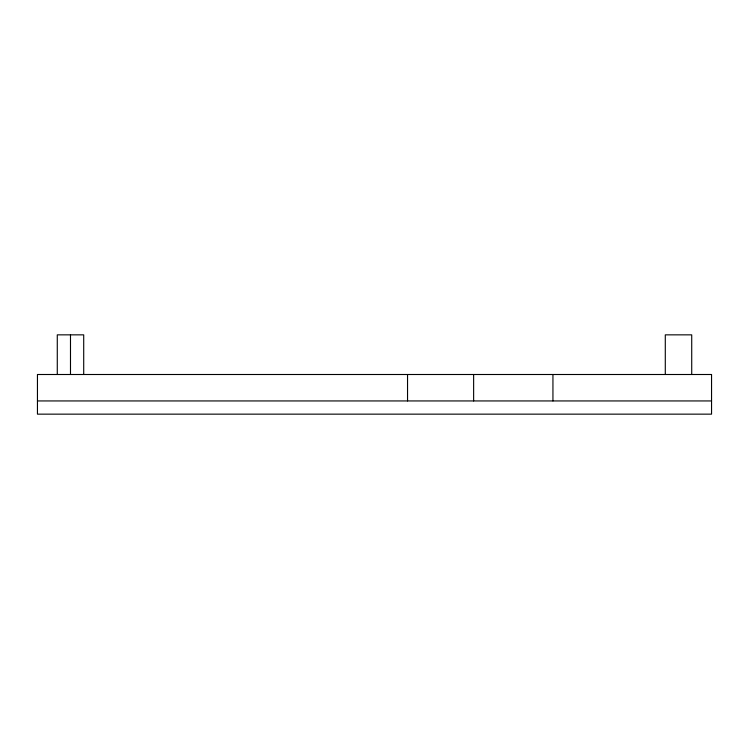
<?xml version="1.0" encoding="UTF-8"?>
<svg xmlns="http://www.w3.org/2000/svg" width="749" height="749" viewBox="0 0 749 749"><rect width="100%" height="100%" fill="white"/><g stroke="black" fill="none" stroke-linecap="round" stroke-linejoin="round"><path stroke-width="1.12" d="M37.45 400.94L711.55 400.94M691.72 374.5L691.72 334.85L665.29 334.85L665.29 374.5M552.94 374.5L552.94 400.94M473.63 374.5L473.63 400.94M407.54 374.5L407.54 400.94M83.71 374.5L83.71 334.85L57.28 334.85L57.28 374.5M70.49 334.85L70.49 374.5M711.55 374.5L37.45 374.5L37.45 414.15L711.55 414.15L711.55 374.5"/></g></svg>
